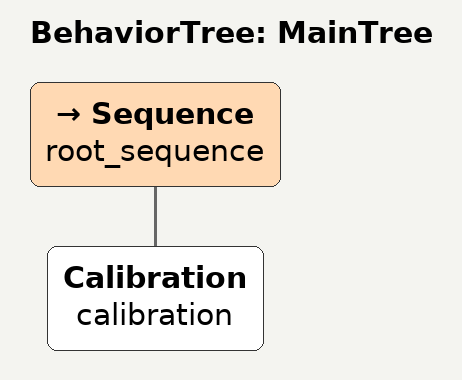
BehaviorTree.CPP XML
<root main_tree_to_execute = "MainTree" >
    <BehaviorTree ID="MainTree">
       <Sequence name="root_sequence">
           <Calibration    name="calibration"/>
       </Sequence>
    </BehaviorTree>
</root>
